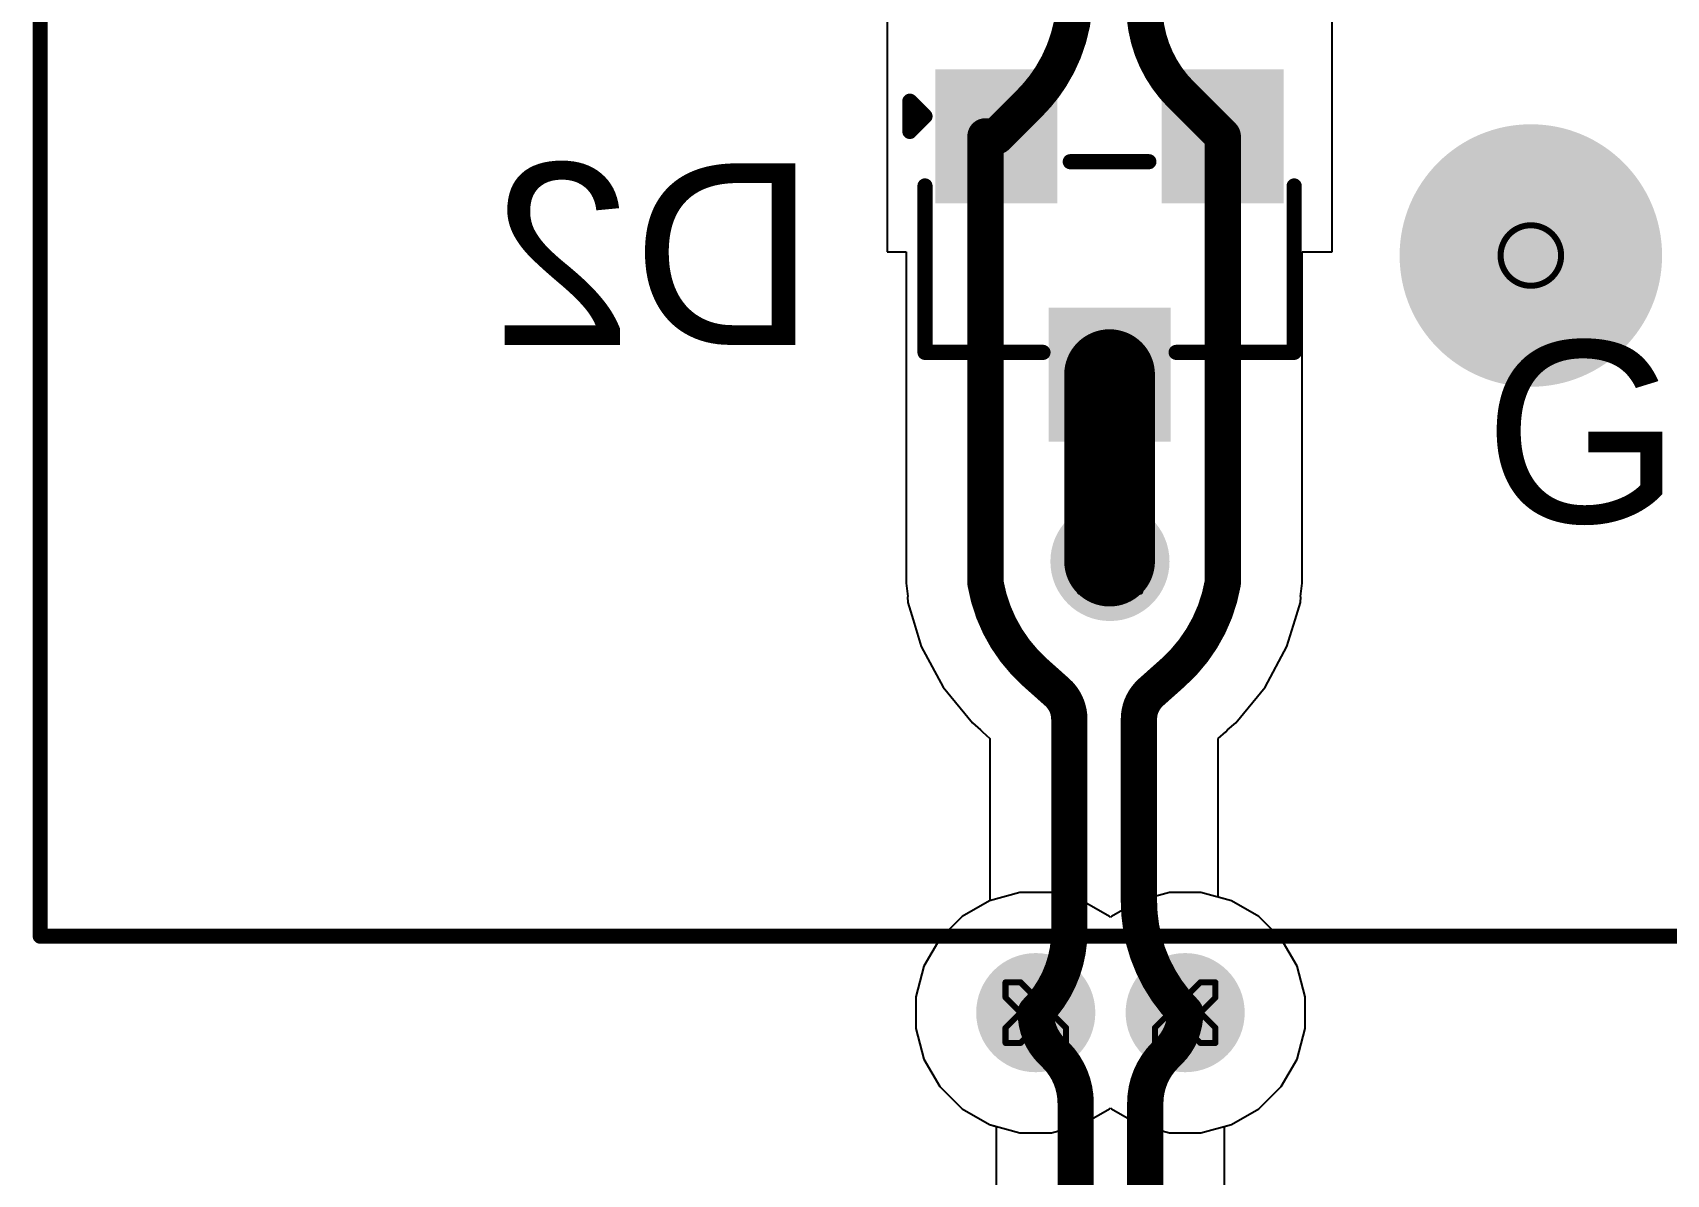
# Model space of a CAD drawing. Header units: inches. Extents: x 0 to 289, y 0 to 168.
# Drawn here: x 69.95 to 83.67, y 17.14 to 26.73 of the extents above; entities that cross this region are included whole.
import ezdxf

# ---------------------------------------------------------------- set-up
doc = ezdxf.new("R2010")
doc.units = ezdxf.units.IN
for name, color, linetype in [('Bottom Layer', 5, 'Continuous'), ('Bottom Overlay', 54, 'Continuous'), ('Bottom Paste', 16, 'Continuous'), ('Bottom Solder', 6, 'Continuous'), ('Drill Drawing', 1, 'Continuous'), ('Multi-Layer', 9, 'Continuous'), ('Pad Holes', 156, 'Continuous'), ('Top Layer', 1, 'Continuous'), ('Top Overlay', 2, 'Continuous'), ('Top Solder', 216, 'Continuous'), ('Via Holes', 16, 'Continuous')]:
    doc.layers.add(name, color=color, linetype=linetype)
doc.styles.add('Arial', font='', dxfattribs={"height": 0.2})
doc.styles.get('Arial').set_extended_font_data('Arial')

# ---------------------------------------------------------------- blocks, each defined once
blk = doc.blocks.new('NC5MBV_B_57')
at = {"layer": 'Bottom Layer'}
h = blk.add_hatch(color=5, dxfattribs=at)
edge = h.paths.add_edge_path()
edge.add_arc((0, -8.254999999999999), 1.00000054, 0, 360)
at = {"layer": 'Bottom Solder'}
h = blk.add_hatch(color=6, dxfattribs=at)
edge = h.paths.add_edge_path()
edge.add_arc((0, -8.254999999999999), 1.10160054, 0, 360)
at = {"layer": 'Multi-Layer'}
h = blk.add_hatch(color=9, dxfattribs=at)
edge = h.paths.add_edge_path()
edge.add_arc((0, -8.254999999999999), 1.00000054, 0, 360)
at = {"layer": 'Pad Holes'}
h = blk.add_hatch(color=7, dxfattribs=at)
edge = h.paths.add_edge_path()
edge.add_arc((0, -8.254999999999999), 0.5999987999999999, 0, 360)
at = {"layer": 'Top Layer'}
h = blk.add_hatch(color=1, dxfattribs=at)
edge = h.paths.add_edge_path()
edge.add_arc((0, -8.254999999999999), 1.00000054, 0, 360)
at = {"layer": 'Top Solder'}
h = blk.add_hatch(color=216, dxfattribs=at)
edge = h.paths.add_edge_path()
edge.add_arc((0, -8.254999999999999), 1.10160054, 0, 360)
at = {"layer": 'Top Overlay'}
for points in [[(-12.5118241, -13.9677013, 0.127, 0.127, 0), (-12.5118241, 12.52563408, 0.127, 0.127, 0)], [(-12.5118241, -13.9677013, 0.127, 0.127, 0), (12.4864241, -13.9677013, 0.127, 0.127, 0)]]:
    blk.add_lwpolyline(points, format="xyseb", dxfattribs=at)
blk.add_lwpolyline([(-12.5435741, -13.9677013, 0.0635, 0.0635, 1), (-12.4800741, -13.9677013, 0.0635, 0.0635, 1)], format="xyseb", close=True, dxfattribs=at)
blk.add_lwpolyline([(-12.5435741, -13.9677013, 0.0635, 0.0635, 1), (-12.4800741, -13.9677013, 0.0635, 0.0635, 1)], format="xyseb", close=True, dxfattribs=at)
at = {"layer": 'Top Overlay', "style": 'Arial'}
blk.add_text('G', height=1.524, dxfattribs=at).set_placement((-0.3937, -10.4963849))
blk = doc.blocks.new('SOT_23_B_58')
at = {"layer": 'Bottom Layer'}
for points in [[(-1.36000109, 1.46000089), (-0.54000019, 1.46000089), (-0.54000019, 0.54000019), (-1.36000109, 0.54000019)], [(0.54000019, 1.46000089), (1.36000109, 1.46000089), (1.36000109, 0.54000019), (0.54000019, 0.54000019)], [(-0.41000045, -0.54000019), (0.41000045, -0.54000019), (0.41000045, -1.46000089), (-0.41000045, -1.46000089)]]:
    blk.add_hatch(color=5, dxfattribs=at).paths.add_polyline_path(points)
at = {"layer": 'Bottom Paste'}
for points in [[(-1.36000109, 1.46000089), (-0.54000019, 1.46000089), (-0.54000019, 0.54000019), (-1.36000109, 0.54000019)], [(0.54000019, 1.46000089), (1.36000109, 1.46000089), (1.36000109, 0.54000019), (0.54000019, 0.54000019)], [(-0.41000045, -0.54000019), (0.41000045, -0.54000019), (0.41000045, -1.46000089), (-0.41000045, -1.46000089)]]:
    blk.add_hatch(color=16, dxfattribs=at).paths.add_polyline_path(points)
at = {"layer": 'Bottom Solder'}
for points in [[(-1.46160109, 1.56160089), (-0.43840019, 1.56160089), (-0.43840019, 0.43840019), (-1.46160109, 0.43840019)], [(0.43840019, 1.56160089), (1.46160109, 1.56160089), (1.46160109, 0.43840019), (0.43840019, 0.43840019)], [(-0.51160045, -0.43840019), (0.51160045, -0.43840019), (0.51160045, -1.56160089), (-0.51160045, -1.56160089)]]:
    blk.add_hatch(color=6, dxfattribs=at).paths.add_polyline_path(points)
at = {"layer": 'Bottom Overlay'}
for points in [[(-1.6764, 1.2954, 0.127, 0.127, 0), (-1.5494, 1.1684, 0.127, 0.127, 0)], [(-1.6764, 1.0414, 0.127, 0.127, 0), (-1.6764, 1.2954, 0.127, 0.127, 0)], [(-1.6764, 1.0414, 0.127, 0.127, 0), (-1.5494, 1.1684, 0.127, 0.127, 0)], [(-0.3302, 0.7874, 0.127, 0.127, 0), (0.3302, 0.7874, 0.127, 0.127, 0)], [(-1.54940254, 0.5841999999999999, 0.127, 0.127, 0), (-1.5494, -0.8128, 0.127, 0.127, 0)], [(1.5494, -0.8128, 0.127, 0.127, 0), (1.54940254, 0.5841999999999999, 0.127, 0.127, 0)], [(-1.5494, -0.8128, 0.127, 0.127, 0), (-0.5588, -0.8128, 0.127, 0.127, 0)], [(0.5588, -0.8128, 0.127, 0.127, 0), (1.5494, -0.8128, 0.127, 0.127, 0)]]:
    blk.add_lwpolyline(points, format="xyseb", dxfattribs=at)
for points in [[(-1.70815, 1.2954, 0.0635, 0.0635, 1), (-1.64465, 1.2954, 0.0635, 0.0635, 1)], [(-1.70815, 1.2954, 0.0635, 0.0635, 1), (-1.64465, 1.2954, 0.0635, 0.0635, 1)], [(-1.70815, 1.0414, 0.0635, 0.0635, 1), (-1.64465, 1.0414, 0.0635, 0.0635, 1)], [(-1.70815, 1.0414, 0.0635, 0.0635, 1), (-1.64465, 1.0414, 0.0635, 0.0635, 1)], [(-1.58115, 1.1684, 0.0635, 0.0635, 1), (-1.51765, 1.1684, 0.0635, 0.0635, 1)], [(-1.58115, 1.1684, 0.0635, 0.0635, 1), (-1.51765, 1.1684, 0.0635, 0.0635, 1)], [(-0.36195, 0.7874, 0.0635, 0.0635, 1), (-0.29845, 0.7874, 0.0635, 0.0635, 1)], [(0.29845, 0.7874, 0.0635, 0.0635, 1), (0.36195, 0.7874, 0.0635, 0.0635, 1)], [(-1.58115254, 0.5841999999999999, 0.0635, 0.0635, 1), (-1.51765254, 0.5841999999999999, 0.0635, 0.0635, 1)], [(1.51765254, 0.5841999999999999, 0.0635, 0.0635, 1), (1.58115254, 0.5841999999999999, 0.0635, 0.0635, 1)], [(-1.58115, -0.8128, 0.0635, 0.0635, 1), (-1.51765, -0.8128, 0.0635, 0.0635, 1)], [(-1.58115, -0.8128, 0.0635, 0.0635, 1), (-1.51765, -0.8128, 0.0635, 0.0635, 1)], [(-0.5905499999999999, -0.8128, 0.0635, 0.0635, 1), (-0.52705, -0.8128, 0.0635, 0.0635, 1)], [(0.52705, -0.8128, 0.0635, 0.0635, 1), (0.5905499999999999, -0.8128, 0.0635, 0.0635, 1)], [(1.51765, -0.8128, 0.0635, 0.0635, 1), (1.58115, -0.8128, 0.0635, 0.0635, 1)], [(1.51765, -0.8128, 0.0635, 0.0635, 1), (1.58115, -0.8128, 0.0635, 0.0635, 1)]]:
    blk.add_lwpolyline(points, format="xyseb", close=True, dxfattribs=at)

msp = doc.modelspace()

# ---------------------------------------------------------------- hatches: boundary and pattern name
at = {"layer": 'Bottom Layer'}
h = msp.add_hatch(color=5, dxfattribs=at)
edge = h.paths.add_edge_path()
edge.add_arc((78.99712928, 22.28739764), 0.499999, 0, 360)
h = msp.add_hatch(color=5, dxfattribs=at)
edge = h.paths.add_edge_path()
edge.add_arc((78.37446352, 18.50076564), 0.499999, 0, 360)
h = msp.add_hatch(color=5, dxfattribs=at)
edge = h.paths.add_edge_path()
edge.add_arc((79.6284666, 18.50076564), 0.499999, 0, 360)
at = {"layer": 'Top Layer'}
h = msp.add_hatch(color=1, dxfattribs=at)
edge = h.paths.add_edge_path()
edge.add_arc((78.99712928, 22.28739764), 0.499999, 0, 360)
h = msp.add_hatch(color=1, dxfattribs=at)
edge = h.paths.add_edge_path()
edge.add_arc((78.37446352, 18.50076564), 0.499999, 0, 360)
h = msp.add_hatch(color=1, dxfattribs=at)
edge = h.paths.add_edge_path()
edge.add_arc((79.6284666, 18.50076564), 0.499999, 0, 360)
at = {"layer": 'Via Holes'}
h = msp.add_hatch(color=7, dxfattribs=at)
edge = h.paths.add_edge_path()
edge.add_arc((78.99712928, 22.28739764), 0.2499995, 0, 360)
h = msp.add_hatch(color=7, dxfattribs=at)
edge = h.paths.add_edge_path()
edge.add_arc((78.37446352, 18.50076564), 0.2499995, 0, 360)
h = msp.add_hatch(color=7, dxfattribs=at)
edge = h.paths.add_edge_path()
edge.add_arc((79.6284666, 18.50076564), 0.2499995, 0, 360)

# ---------------------------------------------------------------- linework, layer by layer
at = {"layer": 'Bottom Layer'}
for p, q in [((77.12600017999999, 26.82299944), (77.12600017999999, 24.88700128)), ((80.86199982, 24.88700128), (80.86199982, 26.82299944)), ((77.12600017999999, 24.88700128), (77.28630212, 24.88700128)), ((77.28630212, 24.88700128), (77.28630212, 22.10564032)), ((80.6101004, 22.10564032), (80.6101004, 24.88700128)), ((80.6101004, 24.88700128), (80.86199982, 24.88700128)), ((77.28630212, 22.10564032), (77.30123732, 21.99220392)), ((80.5951652, 21.99220392), (80.6101004, 22.10564032)), ((77.30123732, 21.99220392), (77.29643164, 21.99136572)), ((77.29643164, 21.99136572), (77.30106714, 21.94426142)), ((77.30106714, 21.94426142), (77.34546634, 21.79791932)), ((80.55093364, 21.79791424), (80.59533538, 21.94426142)), ((80.59997087999999, 21.99136572), (80.5951652, 21.99220392)), ((80.59533538, 21.94426142), (80.59997087999999, 21.99136572)), ((77.34546634, 21.79791932), (77.41360946, 21.5732868)), ((80.48279305999999, 21.5732868), (80.55093364, 21.79791424)), ((77.41360946, 21.5732868), (77.59635483999999, 21.23139264)), ((80.30004767999999, 21.23139264), (80.48279305999999, 21.5732868)), ((77.59635483999999, 21.23139264), (77.84229033999999, 20.9317209)), ((80.05411217999999, 20.9317209), (80.30004767999999, 21.23139264)), ((77.84229033999999, 20.9317209), (77.91160948, 20.87483252)), ((77.91160948, 20.87483252), (77.9270349, 20.85694584)), ((77.9270349, 20.85694584), (77.9900015, 20.8007966)), ((79.90640101999999, 20.8007966), (79.96936762, 20.85694584)), ((79.96936762, 20.85694584), (79.98479304, 20.87483252)), ((79.98479304, 20.87483252), (80.05411217999999, 20.9317209)), ((77.9900015, 20.8007966), (77.9900015, 19.44130478)), ((79.90640101999999, 19.4698493), (79.90640101999999, 20.8007966)), ((77.9853914, 19.44007034), (77.75553918, 19.3073655)), ((77.9900015, 19.44130478), (77.9853914, 19.44007034)), ((80.01753871999999, 19.44007034), (79.90640101999999, 19.4698493)), ((80.24739094, 19.3073655), (80.01753871999999, 19.44007034)), ((77.75553918, 19.3073655), (77.56786365999999, 19.11968998)), ((80.43506645999999, 19.11968998), (80.24739094, 19.3073655)), ((77.56786365999999, 19.11968998), (77.43515882, 18.88983776)), ((80.56777129999999, 18.88983776), (80.43506645999999, 19.11968998)), ((77.43515882, 18.88983776), (77.36646452, 18.63347048)), ((80.6364656, 18.63347048), (80.56777129999999, 18.88983776)), ((77.36646452, 18.63347048), (77.36646452, 18.3680608)), ((80.6364656, 18.3680608), (80.6364656, 18.63347048)), ((77.36646452, 18.3680608), (77.43515882, 18.11169352)), ((80.56777129999999, 18.11169352), (80.6364656, 18.3680608)), ((77.43515882, 18.11169352), (77.56786365999999, 17.8818413)), ((80.43506645999999, 17.8818413), (80.56777129999999, 18.11169352)), ((77.56786365999999, 17.8818413), (77.75553918, 17.69416578)), ((80.24739094, 17.69416578), (80.43506645999999, 17.8818413)), ((77.75553918, 17.69416578), (77.9853914, 17.56146094)), ((78.76353564, 17.56146094), (78.99338785999998, 17.69416578)), ((78.99338785999998, 17.69416578), (79.00146505999999, 17.70224298)), ((79.00146505999999, 17.70224298), (79.00954225999999, 17.69416578)), ((79.00954225999999, 17.69416578), (79.23939447999999, 17.56146094)), ((80.01753871999999, 17.56146094), (80.24739094, 17.69416578)), ((77.9853914, 17.56146094), (78.24175868, 17.49276664)), ((78.50716836, 17.49276664), (78.76353564, 17.56146094)), ((79.23939447999999, 17.56146094), (79.49576176, 17.49276664)), ((79.76117144, 17.49276664), (80.01753871999999, 17.56146094)), ((78.24175868, 17.49276664), (78.50716836, 17.49276664)), ((79.49576176, 17.49276664), (79.76117144, 17.49276664))]:
    msp.add_line(p, q, dxfattribs=at)
for points in [[(78.7019, 27.04587428, 0.3048, 0.3048, -0.1431988280596965), (78.49921562, 26.35268542, 0.3048, 0.3048, 0)], [(79.38525398, 26.50250478, 0.3048, 0.3048, -0.1099345527873482), (79.2861, 26.94802586, 0.3048, 0.3048, 0)], [(79.59378036, 26.20522064, 0.3048, 0.3048, -0.08707374325609467), (79.38525398, 26.50250478, 0.3048, 0.3048, 0)], [(78.49921562, 26.35268542, 0.3048, 0.3048, -0.05417054455933275), (78.32503003999999, 26.13603358, 0.3048, 0.3048, 0)], [(79.59378036, 26.20522064, 0.3048, 0.3048, 0), (79.94400063999998, 25.85500036, 0.3048, 0.3048, 0)], [(78.04399936, 25.85500036, 0.3048, 0.3048, 0), (78.32503003999999, 26.13603104, 0.3048, 0.3048, 0)], [(77.95240188, 22.10564032, 0.3048, 0.3048, 0), (77.95240188, 25.85500036, 0.3048, 0.3048, 0)], [(79.94400063999998, 22.10564032, 0.3048, 0.3048, 0), (79.94400063999998, 25.85500036, 0.3048, 0.3048, 0)], [(78.99399999999999, 22.29052692, 0.7619999999999999, 0.7619999999999999, 0), (78.99399999999999, 23.85499928, 0.7619999999999999, 0.7619999999999999, 0)], [(78.37035379999999, 21.35409496, 0.3048, 0.3048, -0.1691095733744843), (77.95240188, 22.10564032, 0.3048, 0.3048, 0)], [(79.94400063999998, 22.10564032, 0.3048, 0.3048, -0.1691095733744843), (79.52604871999999, 21.35409496, 0.3048, 0.3048, 0)], [(78.37035379999999, 21.35409496, 0.3048, 0.3048, 0), (78.55415581999999, 21.19019384, 0.3048, 0.3048, 0)], [(79.3422467, 21.19019384, 0.3048, 0.3048, 0), (79.52604871999999, 21.35409496, 0.3048, 0.3048, 0)], [(78.55415835999999, 21.19019638, 0.3048, 0.3048, -0.2138172697175578), (78.65610126, 20.96270382, 0.3048, 0.3048, 0)], [(79.24030126, 20.96270382, 0.3048, 0.3048, -0.2138172697175577), (79.34224416, 21.19019638, 0.3048, 0.3048, 0)], [(78.65610126, 19.18069824, 0.3048, 0.3048, 0), (78.65610126, 20.96270382, 0.3048, 0.3048, 0)], [(79.24030126, 19.43788086, 0.3048, 0.3048, 0), (79.24030126, 20.96270382, 0.3048, 0.3048, 0)], [(79.3133288, 19.00402346, 0.3048, 0.3048, -0.08357369723639567), (79.24030126, 19.43788086, 0.3048, 0.3048, 0)], [(78.65610126, 19.18069824, 0.3048, 0.3048, -0.06336915550544112), (78.62545616, 18.9398783, 0.3048, 0.3048, 0)], [(78.62545616, 18.9398783, 0.3048, 0.3048, -0.1338559695931327), (78.37446352, 18.50076564, 0.3048, 0.3048, 0)], [(79.6284666, 18.50076564, 0.3048, 0.3048, -0.1134525568822315), (79.3133288, 19.00402346, 0.3048, 0.3048, 0)], [(79.6284666, 18.5007631, 0.3048, 0.3048, 0), (79.6284666, 18.50076564, 0.3048, 0.3048, 0)]]:
    msp.add_lwpolyline(points, format="xyseb", dxfattribs=at)
for points in [[(79.30905398, 26.50250478, 0.1524, 0.1524, 1), (79.46145397999999, 26.50250478, 0.1524, 0.1524, 1)], [(79.30905398, 26.50250478, 0.1524, 0.1524, 1), (79.46145397999999, 26.50250478, 0.1524, 0.1524, 1)], [(78.42301562, 26.35268542, 0.1524, 0.1524, 1), (78.57541561999999, 26.35268542, 0.1524, 0.1524, 1)], [(78.42301562, 26.35268542, 0.1524, 0.1524, 1), (78.57541561999999, 26.35268542, 0.1524, 0.1524, 1)], [(79.51758036, 26.20522064, 0.1524, 0.1524, 1), (79.66998036, 26.20522064, 0.1524, 0.1524, 1)], [(79.51758036, 26.20522064, 0.1524, 0.1524, 1), (79.66998036, 26.20522064, 0.1524, 0.1524, 1)], [(78.24883004, 26.13603358, 0.1524, 0.1524, 1), (78.40123003999999, 26.13603358, 0.1524, 0.1524, 1)], [(78.24883004, 26.13603104, 0.1524, 0.1524, 1), (78.40123003999999, 26.13603104, 0.1524, 0.1524, 1)], [(77.87620188, 25.85500036, 0.1524, 0.1524, 1), (78.02860188, 25.85500036, 0.1524, 0.1524, 1)], [(77.96779935999999, 25.85500036, 0.1524, 0.1524, 1), (78.12019936, 25.85500036, 0.1524, 0.1524, 1)], [(79.86780064, 25.85500036, 0.1524, 0.1524, 1), (80.02020064, 25.85500036, 0.1524, 0.1524, 1)], [(79.86780064, 25.85500036, 0.1524, 0.1524, 1), (80.02020064, 25.85500036, 0.1524, 0.1524, 1)], [(78.8035, 23.85499928, 0.3809999999999999, 0.3809999999999999, 1), (79.1845, 23.85499928, 0.3809999999999999, 0.3809999999999999, 1)], [(78.8035, 22.29052692, 0.3809999999999999, 0.3809999999999999, 1), (79.1845, 22.29052692, 0.3809999999999999, 0.3809999999999999, 1)], [(77.87620188, 22.10564032, 0.1524, 0.1524, 1), (78.02860188, 22.10564032, 0.1524, 0.1524, 1)], [(77.87620188, 22.10564032, 0.1524, 0.1524, 1), (78.02860188, 22.10564032, 0.1524, 0.1524, 1)], [(79.86780064, 22.10564032, 0.1524, 0.1524, 1), (80.02020064, 22.10564032, 0.1524, 0.1524, 1)], [(79.86780064, 22.10564032, 0.1524, 0.1524, 1), (80.02020064, 22.10564032, 0.1524, 0.1524, 1)], [(78.2941538, 21.35409496, 0.1524, 0.1524, 1), (78.44655379999999, 21.35409496, 0.1524, 0.1524, 1)], [(78.2941538, 21.35409496, 0.1524, 0.1524, 1), (78.44655379999999, 21.35409496, 0.1524, 0.1524, 1)], [(79.44984872, 21.35409496, 0.1524, 0.1524, 1), (79.60224871999999, 21.35409496, 0.1524, 0.1524, 1)], [(79.44984872, 21.35409496, 0.1524, 0.1524, 1), (79.60224871999999, 21.35409496, 0.1524, 0.1524, 1)], [(78.47795581999999, 21.19019384, 0.1524, 0.1524, 1), (78.63035582, 21.19019384, 0.1524, 0.1524, 1)], [(78.47795836, 21.19019638, 0.1524, 0.1524, 1), (78.63035835999999, 21.19019638, 0.1524, 0.1524, 1)], [(79.26604415999999, 21.19019638, 0.1524, 0.1524, 1), (79.41844415999999, 21.19019638, 0.1524, 0.1524, 1)], [(79.26604669999999, 21.19019384, 0.1524, 0.1524, 1), (79.4184467, 21.19019384, 0.1524, 0.1524, 1)], [(78.57990125999999, 20.96270382, 0.1524, 0.1524, 1), (78.73230126, 20.96270382, 0.1524, 0.1524, 1)], [(78.57990125999999, 20.96270382, 0.1524, 0.1524, 1), (78.73230126, 20.96270382, 0.1524, 0.1524, 1)], [(79.16410126, 20.96270382, 0.1524, 0.1524, 1), (79.31650126, 20.96270382, 0.1524, 0.1524, 1)], [(79.16410126, 20.96270382, 0.1524, 0.1524, 1), (79.31650126, 20.96270382, 0.1524, 0.1524, 1)], [(79.16410126, 19.43788086, 0.1524, 0.1524, 1), (79.31650126, 19.43788086, 0.1524, 0.1524, 1)], [(79.16410126, 19.43788086, 0.1524, 0.1524, 1), (79.31650126, 19.43788086, 0.1524, 0.1524, 1)], [(78.57990125999999, 19.18069824, 0.1524, 0.1524, 1), (78.73230126, 19.18069824, 0.1524, 0.1524, 1)], [(78.57990125999999, 19.18069824, 0.1524, 0.1524, 1), (78.73230126, 19.18069824, 0.1524, 0.1524, 1)], [(78.54925616, 18.9398783, 0.1524, 0.1524, 1), (78.70165616, 18.9398783, 0.1524, 0.1524, 1)], [(78.54925616, 18.9398783, 0.1524, 0.1524, 1), (78.70165616, 18.9398783, 0.1524, 0.1524, 1)], [(79.2371288, 19.00402346, 0.1524, 0.1524, 1), (79.3895288, 19.00402346, 0.1524, 0.1524, 1)], [(79.2371288, 19.00402346, 0.1524, 0.1524, 1), (79.3895288, 19.00402346, 0.1524, 0.1524, 1)], [(78.29826351999999, 18.50076564, 0.1524, 0.1524, 1), (78.45066351999999, 18.50076564, 0.1524, 0.1524, 1)], [(79.5522666, 18.50076564, 0.1524, 0.1524, 1), (79.7046666, 18.50076564, 0.1524, 0.1524, 1)], [(79.5522666, 18.50076564, 0.1524, 0.1524, 1), (79.7046666, 18.50076564, 0.1524, 0.1524, 1)], [(79.5522666, 18.5007631, 0.1524, 0.1524, 1), (79.7046666, 18.5007631, 0.1524, 0.1524, 1)]]:
    msp.add_lwpolyline(points, format="xyseb", close=True, dxfattribs=at)
at = {"layer": 'Drill Drawing'}
for points in [[(82.78400004, 24.85499982, 0.0508, 0.0508, 1), (82.27600004, 24.85499982, 0.0508, 0.0508, 1)], [(82.26330003999999, 24.85499982, 0.0254, 0.0254, 1), (82.28870004, 24.85499982, 0.0254, 0.0254, 1)], [(82.77130004, 24.85499982, 0.0254, 0.0254, 1), (82.79670003999999, 24.85499982, 0.0254, 0.0254, 1)], [(78.73042928, 22.54139764, 0.0254, 0.0254, 1), (78.75582927999999, 22.54139764, 0.0254, 0.0254, 1)], [(78.73042928, 22.54139764, 0.0254, 0.0254, 1), (78.75582927999999, 22.54139764, 0.0254, 0.0254, 1)], [(78.85742927999999, 22.54139764, 0.0254, 0.0254, 1), (78.88282928, 22.54139764, 0.0254, 0.0254, 1)], [(78.85742927999999, 22.54139764, 0.0254, 0.0254, 1), (78.88282928, 22.54139764, 0.0254, 0.0254, 1)], [(79.11142928, 22.54139764, 0.0254, 0.0254, 1), (79.13682928, 22.54139764, 0.0254, 0.0254, 1)], [(79.11142928, 22.54139764, 0.0254, 0.0254, 1), (79.13682928, 22.54139764, 0.0254, 0.0254, 1)], [(79.23842927999999, 22.54139764, 0.0254, 0.0254, 1), (79.26382928, 22.54139764, 0.0254, 0.0254, 1)], [(79.23842927999999, 22.54139764, 0.0254, 0.0254, 1), (79.26382928, 22.54139764, 0.0254, 0.0254, 1)], [(78.73042928, 22.41439764, 0.0254, 0.0254, 1), (78.75582927999999, 22.41439764, 0.0254, 0.0254, 1)], [(78.73042928, 22.41439764, 0.0254, 0.0254, 1), (78.75582927999999, 22.41439764, 0.0254, 0.0254, 1)], [(78.98442928, 22.41439764, 0.0254, 0.0254, 1), (79.00982927999999, 22.41439764, 0.0254, 0.0254, 1)], [(78.98442928, 22.41439764, 0.0254, 0.0254, 1), (79.00982927999999, 22.41439764, 0.0254, 0.0254, 1)], [(79.23842927999999, 22.41439764, 0.0254, 0.0254, 1), (79.26382928, 22.41439764, 0.0254, 0.0254, 1)], [(79.23842927999999, 22.41439764, 0.0254, 0.0254, 1), (79.26382928, 22.41439764, 0.0254, 0.0254, 1)], [(78.85742927999999, 22.28739764, 0.0254, 0.0254, 1), (78.88282928, 22.28739764, 0.0254, 0.0254, 1)], [(78.85742927999999, 22.28739764, 0.0254, 0.0254, 1), (78.88282928, 22.28739764, 0.0254, 0.0254, 1)], [(79.11142928, 22.28739764, 0.0254, 0.0254, 1), (79.13682928, 22.28739764, 0.0254, 0.0254, 1)], [(79.11142928, 22.28739764, 0.0254, 0.0254, 1), (79.13682928, 22.28739764, 0.0254, 0.0254, 1)], [(78.73042928, 22.16039764, 0.0254, 0.0254, 1), (78.75582927999999, 22.16039764, 0.0254, 0.0254, 1)], [(78.73042928, 22.16039764, 0.0254, 0.0254, 1), (78.75582927999999, 22.16039764, 0.0254, 0.0254, 1)], [(78.98442928, 22.16039764, 0.0254, 0.0254, 1), (79.00982927999999, 22.16039764, 0.0254, 0.0254, 1)], [(78.98442928, 22.16039764, 0.0254, 0.0254, 1), (79.00982927999999, 22.16039764, 0.0254, 0.0254, 1)], [(79.23842927999999, 22.16039764, 0.0254, 0.0254, 1), (79.26382928, 22.16039764, 0.0254, 0.0254, 1)], [(79.23842927999999, 22.16039764, 0.0254, 0.0254, 1), (79.26382928, 22.16039764, 0.0254, 0.0254, 1)], [(78.73042928, 22.03339764, 0.0254, 0.0254, 1), (78.75582927999999, 22.03339764, 0.0254, 0.0254, 1)], [(78.73042928, 22.03339764, 0.0254, 0.0254, 1), (78.75582927999999, 22.03339764, 0.0254, 0.0254, 1)], [(78.85742927999999, 22.03339764, 0.0254, 0.0254, 1), (78.88282928, 22.03339764, 0.0254, 0.0254, 1)], [(78.85742927999999, 22.03339764, 0.0254, 0.0254, 1), (78.88282928, 22.03339764, 0.0254, 0.0254, 1)], [(79.11142928, 22.03339764, 0.0254, 0.0254, 1), (79.13682928, 22.03339764, 0.0254, 0.0254, 1)], [(79.11142928, 22.03339764, 0.0254, 0.0254, 1), (79.13682928, 22.03339764, 0.0254, 0.0254, 1)], [(79.23842927999999, 22.03339764, 0.0254, 0.0254, 1), (79.26382928, 22.03339764, 0.0254, 0.0254, 1)], [(79.23842927999999, 22.03339764, 0.0254, 0.0254, 1), (79.26382928, 22.03339764, 0.0254, 0.0254, 1)], [(78.10776352, 18.75476564, 0.0254, 0.0254, 1), (78.13316352, 18.75476564, 0.0254, 0.0254, 1)], [(78.10776352, 18.75476564, 0.0254, 0.0254, 1), (78.13316352, 18.75476564, 0.0254, 0.0254, 1)], [(78.10776352, 18.62776564, 0.0254, 0.0254, 1), (78.13316352, 18.62776564, 0.0254, 0.0254, 1)], [(78.10776352, 18.62776564, 0.0254, 0.0254, 1), (78.13316352, 18.62776564, 0.0254, 0.0254, 1)], [(78.23476352, 18.75476564, 0.0254, 0.0254, 1), (78.26016351999999, 18.75476564, 0.0254, 0.0254, 1)], [(78.23476352, 18.75476564, 0.0254, 0.0254, 1), (78.26016351999999, 18.75476564, 0.0254, 0.0254, 1)], [(78.36176352, 18.62776564, 0.0254, 0.0254, 1), (78.38716351999999, 18.62776564, 0.0254, 0.0254, 1)], [(78.36176352, 18.62776564, 0.0254, 0.0254, 1), (78.38716351999999, 18.62776564, 0.0254, 0.0254, 1)], [(78.48876351999999, 18.75476564, 0.0254, 0.0254, 1), (78.51416352, 18.75476564, 0.0254, 0.0254, 1)], [(78.48876351999999, 18.75476564, 0.0254, 0.0254, 1), (78.51416352, 18.75476564, 0.0254, 0.0254, 1)], [(78.61576352, 18.75476564, 0.0254, 0.0254, 1), (78.64116351999999, 18.75476564, 0.0254, 0.0254, 1)], [(78.61576352, 18.75476564, 0.0254, 0.0254, 1), (78.64116351999999, 18.75476564, 0.0254, 0.0254, 1)], [(78.61576352, 18.62776564, 0.0254, 0.0254, 1), (78.64116351999999, 18.62776564, 0.0254, 0.0254, 1)], [(78.61576352, 18.62776564, 0.0254, 0.0254, 1), (78.64116351999999, 18.62776564, 0.0254, 0.0254, 1)], [(79.3617666, 18.75476564, 0.0254, 0.0254, 1), (79.38716659999999, 18.75476564, 0.0254, 0.0254, 1)], [(79.3617666, 18.75476564, 0.0254, 0.0254, 1), (79.38716659999999, 18.75476564, 0.0254, 0.0254, 1)], [(79.3617666, 18.62776564, 0.0254, 0.0254, 1), (79.38716659999999, 18.62776564, 0.0254, 0.0254, 1)], [(79.3617666, 18.62776564, 0.0254, 0.0254, 1), (79.38716659999999, 18.62776564, 0.0254, 0.0254, 1)], [(79.48876659999999, 18.75476564, 0.0254, 0.0254, 1), (79.5141666, 18.75476564, 0.0254, 0.0254, 1)], [(79.48876659999999, 18.75476564, 0.0254, 0.0254, 1), (79.5141666, 18.75476564, 0.0254, 0.0254, 1)], [(79.61576659999999, 18.62776564, 0.0254, 0.0254, 1), (79.6411666, 18.62776564, 0.0254, 0.0254, 1)], [(79.61576659999999, 18.62776564, 0.0254, 0.0254, 1), (79.6411666, 18.62776564, 0.0254, 0.0254, 1)], [(79.7427666, 18.75476564, 0.0254, 0.0254, 1), (79.7681666, 18.75476564, 0.0254, 0.0254, 1)], [(79.7427666, 18.75476564, 0.0254, 0.0254, 1), (79.7681666, 18.75476564, 0.0254, 0.0254, 1)], [(79.86976659999999, 18.75476564, 0.0254, 0.0254, 1), (79.8951666, 18.75476564, 0.0254, 0.0254, 1)], [(79.86976659999999, 18.75476564, 0.0254, 0.0254, 1), (79.8951666, 18.75476564, 0.0254, 0.0254, 1)], [(79.86976659999999, 18.62776564, 0.0254, 0.0254, 1), (79.8951666, 18.62776564, 0.0254, 0.0254, 1)], [(79.86976659999999, 18.62776564, 0.0254, 0.0254, 1), (79.8951666, 18.62776564, 0.0254, 0.0254, 1)], [(78.23476352, 18.50076564, 0.0254, 0.0254, 1), (78.26016351999999, 18.50076564, 0.0254, 0.0254, 1)], [(78.23476352, 18.50076564, 0.0254, 0.0254, 1), (78.26016351999999, 18.50076564, 0.0254, 0.0254, 1)], [(78.48876351999999, 18.50076564, 0.0254, 0.0254, 1), (78.51416352, 18.50076564, 0.0254, 0.0254, 1)], [(78.48876351999999, 18.50076564, 0.0254, 0.0254, 1), (78.51416352, 18.50076564, 0.0254, 0.0254, 1)], [(79.48876659999999, 18.50076564, 0.0254, 0.0254, 1), (79.5141666, 18.50076564, 0.0254, 0.0254, 1)], [(79.48876659999999, 18.50076564, 0.0254, 0.0254, 1), (79.5141666, 18.50076564, 0.0254, 0.0254, 1)], [(79.7427666, 18.50076564, 0.0254, 0.0254, 1), (79.7681666, 18.50076564, 0.0254, 0.0254, 1)], [(79.7427666, 18.50076564, 0.0254, 0.0254, 1), (79.7681666, 18.50076564, 0.0254, 0.0254, 1)], [(78.10776352, 18.37376564, 0.0254, 0.0254, 1), (78.13316352, 18.37376564, 0.0254, 0.0254, 1)], [(78.10776352, 18.37376564, 0.0254, 0.0254, 1), (78.13316352, 18.37376564, 0.0254, 0.0254, 1)], [(78.36176352, 18.37376564, 0.0254, 0.0254, 1), (78.38716351999999, 18.37376564, 0.0254, 0.0254, 1)], [(78.36176352, 18.37376564, 0.0254, 0.0254, 1), (78.38716351999999, 18.37376564, 0.0254, 0.0254, 1)], [(78.61576352, 18.37376564, 0.0254, 0.0254, 1), (78.64116351999999, 18.37376564, 0.0254, 0.0254, 1)], [(78.61576352, 18.37376564, 0.0254, 0.0254, 1), (78.64116351999999, 18.37376564, 0.0254, 0.0254, 1)], [(79.3617666, 18.37376564, 0.0254, 0.0254, 1), (79.38716659999999, 18.37376564, 0.0254, 0.0254, 1)], [(79.3617666, 18.37376564, 0.0254, 0.0254, 1), (79.38716659999999, 18.37376564, 0.0254, 0.0254, 1)], [(79.61576659999999, 18.37376564, 0.0254, 0.0254, 1), (79.6411666, 18.37376564, 0.0254, 0.0254, 1)], [(79.61576659999999, 18.37376564, 0.0254, 0.0254, 1), (79.6411666, 18.37376564, 0.0254, 0.0254, 1)], [(79.86976659999999, 18.37376564, 0.0254, 0.0254, 1), (79.8951666, 18.37376564, 0.0254, 0.0254, 1)], [(79.86976659999999, 18.37376564, 0.0254, 0.0254, 1), (79.8951666, 18.37376564, 0.0254, 0.0254, 1)], [(78.10776352, 18.24676564, 0.0254, 0.0254, 1), (78.13316352, 18.24676564, 0.0254, 0.0254, 1)], [(78.10776352, 18.24676564, 0.0254, 0.0254, 1), (78.13316352, 18.24676564, 0.0254, 0.0254, 1)], [(78.23476352, 18.24676564, 0.0254, 0.0254, 1), (78.26016351999999, 18.24676564, 0.0254, 0.0254, 1)], [(78.23476352, 18.24676564, 0.0254, 0.0254, 1), (78.26016351999999, 18.24676564, 0.0254, 0.0254, 1)], [(78.48876351999999, 18.24676564, 0.0254, 0.0254, 1), (78.51416352, 18.24676564, 0.0254, 0.0254, 1)], [(78.48876351999999, 18.24676564, 0.0254, 0.0254, 1), (78.51416352, 18.24676564, 0.0254, 0.0254, 1)], [(78.61576352, 18.24676564, 0.0254, 0.0254, 1), (78.64116351999999, 18.24676564, 0.0254, 0.0254, 1)], [(78.61576352, 18.24676564, 0.0254, 0.0254, 1), (78.64116351999999, 18.24676564, 0.0254, 0.0254, 1)], [(79.3617666, 18.24676564, 0.0254, 0.0254, 1), (79.38716659999999, 18.24676564, 0.0254, 0.0254, 1)], [(79.3617666, 18.24676564, 0.0254, 0.0254, 1), (79.38716659999999, 18.24676564, 0.0254, 0.0254, 1)], [(79.48876659999999, 18.24676564, 0.0254, 0.0254, 1), (79.5141666, 18.24676564, 0.0254, 0.0254, 1)], [(79.48876659999999, 18.24676564, 0.0254, 0.0254, 1), (79.5141666, 18.24676564, 0.0254, 0.0254, 1)], [(79.7427666, 18.24676564, 0.0254, 0.0254, 1), (79.7681666, 18.24676564, 0.0254, 0.0254, 1)], [(79.7427666, 18.24676564, 0.0254, 0.0254, 1), (79.7681666, 18.24676564, 0.0254, 0.0254, 1)], [(79.86976659999999, 18.24676564, 0.0254, 0.0254, 1), (79.8951666, 18.24676564, 0.0254, 0.0254, 1)], [(79.86976659999999, 18.24676564, 0.0254, 0.0254, 1), (79.8951666, 18.24676564, 0.0254, 0.0254, 1)]]:
    msp.add_lwpolyline(points, format="xyseb", close=True, dxfattribs=at)
for points in [[(78.74312927999999, 22.41439764, 0.0508, 0.0508, 0), (78.74312927999999, 22.54139764, 0.0508, 0.0508, 0)], [(78.74312927999999, 22.54139764, 0.0508, 0.0508, 0), (78.87012928, 22.54139764, 0.0508, 0.0508, 0)], [(78.87012928, 22.54139764, 0.0508, 0.0508, 0), (78.99712928, 22.41439764, 0.0508, 0.0508, 0)], [(78.99712928, 22.41439764, 0.0508, 0.0508, 0), (79.12412928, 22.54139764, 0.0508, 0.0508, 0)], [(79.12412928, 22.54139764, 0.0508, 0.0508, 0), (79.25112928, 22.54139764, 0.0508, 0.0508, 0)], [(79.25112928, 22.41439764, 0.0508, 0.0508, 0), (79.25112928, 22.54139764, 0.0508, 0.0508, 0)], [(78.74312927999999, 22.41439764, 0.0508, 0.0508, 0), (78.87012928, 22.28739764, 0.0508, 0.0508, 0)], [(79.12412928, 22.28739764, 0.0508, 0.0508, 0), (79.25112928, 22.41439764, 0.0508, 0.0508, 0)], [(78.74312927999999, 22.16039764, 0.0508, 0.0508, 0), (78.87012928, 22.28739764, 0.0508, 0.0508, 0)], [(79.12412928, 22.28739764, 0.0508, 0.0508, 0), (79.25112928, 22.16039764, 0.0508, 0.0508, 0)], [(78.74312927999999, 22.03339764, 0.0508, 0.0508, 0), (78.74312927999999, 22.16039764, 0.0508, 0.0508, 0)], [(78.87012928, 22.03339764, 0.0508, 0.0508, 0), (78.99712928, 22.16039764, 0.0508, 0.0508, 0)], [(78.99712928, 22.16039764, 0.0508, 0.0508, 0), (79.12412928, 22.03339764, 0.0508, 0.0508, 0)], [(79.25112928, 22.03339764, 0.0508, 0.0508, 0), (79.25112928, 22.16039764, 0.0508, 0.0508, 0)], [(78.74312927999999, 22.03339764, 0.0508, 0.0508, 0), (78.87012928, 22.03339764, 0.0508, 0.0508, 0)], [(79.12412928, 22.03339764, 0.0508, 0.0508, 0), (79.25112928, 22.03339764, 0.0508, 0.0508, 0)], [(78.12046351999999, 18.62776564, 0.0508, 0.0508, 0), (78.12046351999999, 18.75476564, 0.0508, 0.0508, 0)], [(78.12046351999999, 18.75476564, 0.0508, 0.0508, 0), (78.24746352, 18.75476564, 0.0508, 0.0508, 0)], [(78.12046351999999, 18.62776564, 0.0508, 0.0508, 0), (78.24746352, 18.50076564, 0.0508, 0.0508, 0)], [(78.24746352, 18.75476564, 0.0508, 0.0508, 0), (78.37446352, 18.62776564, 0.0508, 0.0508, 0)], [(78.37446352, 18.62776564, 0.0508, 0.0508, 0), (78.50146352, 18.75476564, 0.0508, 0.0508, 0)], [(78.50146352, 18.75476564, 0.0508, 0.0508, 0), (78.62846352, 18.75476564, 0.0508, 0.0508, 0)], [(78.50146352, 18.50076564, 0.0508, 0.0508, 0), (78.62846352, 18.62776564, 0.0508, 0.0508, 0)], [(78.62846352, 18.62776564, 0.0508, 0.0508, 0), (78.62846352, 18.75476564, 0.0508, 0.0508, 0)], [(79.3744666, 18.62776564, 0.0508, 0.0508, 0), (79.3744666, 18.75476564, 0.0508, 0.0508, 0)], [(79.3744666, 18.75476564, 0.0508, 0.0508, 0), (79.5014666, 18.75476564, 0.0508, 0.0508, 0)], [(79.3744666, 18.62776564, 0.0508, 0.0508, 0), (79.5014666, 18.50076564, 0.0508, 0.0508, 0)], [(79.5014666, 18.75476564, 0.0508, 0.0508, 0), (79.6284666, 18.62776564, 0.0508, 0.0508, 0)], [(79.6284666, 18.62776564, 0.0508, 0.0508, 0), (79.75546659999999, 18.75476564, 0.0508, 0.0508, 0)], [(79.75546659999999, 18.75476564, 0.0508, 0.0508, 0), (79.8824666, 18.75476564, 0.0508, 0.0508, 0)], [(79.75546659999999, 18.50076564, 0.0508, 0.0508, 0), (79.8824666, 18.62776564, 0.0508, 0.0508, 0)], [(79.8824666, 18.62776564, 0.0508, 0.0508, 0), (79.8824666, 18.75476564, 0.0508, 0.0508, 0)], [(78.12046351999999, 18.37376564, 0.0508, 0.0508, 0), (78.24746352, 18.50076564, 0.0508, 0.0508, 0)], [(78.50146352, 18.50076564, 0.0508, 0.0508, 0), (78.62846352, 18.37376564, 0.0508, 0.0508, 0)], [(79.3744666, 18.37376564, 0.0508, 0.0508, 0), (79.5014666, 18.50076564, 0.0508, 0.0508, 0)], [(79.75546659999999, 18.50076564, 0.0508, 0.0508, 0), (79.8824666, 18.37376564, 0.0508, 0.0508, 0)], [(78.12046351999999, 18.24676564, 0.0508, 0.0508, 0), (78.12046351999999, 18.37376564, 0.0508, 0.0508, 0)], [(78.24746352, 18.24676564, 0.0508, 0.0508, 0), (78.37446352, 18.37376564, 0.0508, 0.0508, 0)], [(78.37446352, 18.37376564, 0.0508, 0.0508, 0), (78.50146352, 18.24676564, 0.0508, 0.0508, 0)], [(78.62846352, 18.24676564, 0.0508, 0.0508, 0), (78.62846352, 18.37376564, 0.0508, 0.0508, 0)], [(79.3744666, 18.24676564, 0.0508, 0.0508, 0), (79.3744666, 18.37376564, 0.0508, 0.0508, 0)], [(79.5014666, 18.24676564, 0.0508, 0.0508, 0), (79.6284666, 18.37376564, 0.0508, 0.0508, 0)], [(79.6284666, 18.37376564, 0.0508, 0.0508, 0), (79.75546659999999, 18.24676564, 0.0508, 0.0508, 0)], [(79.8824666, 18.24676564, 0.0508, 0.0508, 0), (79.8824666, 18.37376564, 0.0508, 0.0508, 0)], [(78.12046351999999, 18.24676564, 0.0508, 0.0508, 0), (78.24746352, 18.24676564, 0.0508, 0.0508, 0)], [(78.50146352, 18.24676564, 0.0508, 0.0508, 0), (78.62846352, 18.24676564, 0.0508, 0.0508, 0)], [(79.3744666, 18.24676564, 0.0508, 0.0508, 0), (79.5014666, 18.24676564, 0.0508, 0.0508, 0)], [(79.75546659999999, 18.24676564, 0.0508, 0.0508, 0), (79.8824666, 18.24676564, 0.0508, 0.0508, 0)]]:
    msp.add_lwpolyline(points, format="xyseb", dxfattribs=at)
at = {"layer": 'Top Layer'}
for p, q in [((78.24175868, 19.50876464), (77.9853914, 19.44007034)), ((78.50716836, 19.50876464), (78.24175868, 19.50876464)), ((78.76353564, 19.44007034), (78.50716836, 19.50876464)), ((79.49576176, 19.50876464), (79.23939447999999, 19.44007034)), ((79.76117144, 19.50876464), (79.49576176, 19.50876464)), ((80.01753871999999, 19.44007034), (79.76117144, 19.50876464)), ((77.9853914, 19.44007034), (77.75553918, 19.3073655)), ((78.99338785999998, 19.3073655), (78.76353564, 19.44007034)), ((79.23939447999999, 19.44007034), (79.00954225999999, 19.3073655)), ((80.24739094, 19.3073655), (80.01753871999999, 19.44007034)), ((77.75553918, 19.3073655), (77.56786365999999, 19.11968998)), ((79.00146505999999, 19.2992883), (78.99338785999998, 19.3073655)), ((79.00954225999999, 19.3073655), (79.00146505999999, 19.2992883)), ((80.43506645999999, 19.11968998), (80.24739094, 19.3073655)), ((77.56786365999999, 19.11968998), (77.43515882, 18.88983776)), ((80.56777129999999, 18.88983776), (80.43506645999999, 19.11968998)), ((77.43515882, 18.88983776), (77.36646452, 18.63347048)), ((80.6364656, 18.63347048), (80.56777129999999, 18.88983776)), ((77.36646452, 18.63347048), (77.36646452, 18.3680608)), ((80.6364656, 18.3680608), (80.6364656, 18.63347048)), ((77.36646452, 18.3680608), (77.43515882, 18.11169352)), ((80.56777129999999, 18.11169352), (80.6364656, 18.3680608)), ((77.43515882, 18.11169352), (77.56786365999999, 17.8818413)), ((80.43506645999999, 17.8818413), (80.56777129999999, 18.11169352)), ((77.56786365999999, 17.8818413), (77.75553918, 17.69416578)), ((80.24739094, 17.69416578), (80.43506645999999, 17.8818413)), ((77.75553918, 17.69416578), (77.9853914, 17.56146094)), ((80.01753871999999, 17.56146094), (80.24739094, 17.69416578)), ((77.9853914, 17.56146094), (78.0432653, 17.54595424)), ((79.95966482, 17.54595424), (80.01753871999999, 17.56146094)), ((78.0432653, 17.54595424), (78.0432653, 12.92336506)), ((79.95966482, 12.92336506), (79.95966482, 17.54595424))]:
    msp.add_line(p, q, dxfattribs=at)
for points in [[(78.50730044, 18.1798087, 0.3048, 0.3048, -0.1987629260182405), (78.37446352, 18.50076564, 0.3048, 0.3048, 0)], [(79.6284666, 18.50076564, 0.3048, 0.3048, -0.1987629260182406), (79.49562968, 18.1798087, 0.3048, 0.3048, 0)], [(78.50730044, 18.1798087, 0.3048, 0.3048, 0), (78.50748331999999, 18.17962582, 0.3048, 0.3048, 0)], [(78.50748331999999, 18.17962582, 0.3048, 0.3048, -0.00014236731669244), (78.50730044, 18.1798087, 0.3048, 0.3048, 0)], [(78.50748331999999, 18.17962582, 0.3048, 0.3048, 0), (78.54191555999999, 18.14519358, 0.3048, 0.3048, 0)], [(78.54191555999999, 18.14519358, 0.3048, 0.3048, 0), (78.54204763999999, 18.1450615, 0.3048, 0.3048, 0)], [(78.54191555999999, 18.14519358, 0.3048, 0.3048, -8.168035063703596e-05), (78.54204763999999, 18.1450615, 0.3048, 0.3048, 0)], [(78.54204763999999, 18.1450615, 0.3048, 0.3048, -0.1988273154443512), (78.70936506, 17.7409348, 0.3048, 0.3048, 0)], [(79.29356505999999, 17.7409348, 0.3048, 0.3048, -0.1988273154444241), (79.46088248, 18.1450615, 0.3048, 0.3048, 0)], [(79.46088248, 18.1450615, 0.3048, 0.3048, 0), (79.46101456, 18.14519358, 0.3048, 0.3048, 0)], [(79.46088248, 18.1450615, 0.3048, 0.3048, -8.168035063695269e-05), (79.46101456, 18.14519358, 0.3048, 0.3048, 0)], [(79.46101456, 18.14519358, 0.3048, 0.3048, 0), (79.4954468, 18.17962582, 0.3048, 0.3048, 0)], [(79.4954468, 18.17962582, 0.3048, 0.3048, 0), (79.49562968, 18.1798087, 0.3048, 0.3048, 0)], [(79.49562968, 18.1798087, 0.3048, 0.3048, -0.000142367316692218), (79.4954468, 18.17962582, 0.3048, 0.3048, 0)], [(78.70936506, 12.92336506, 0.3048, 0.3048, 0), (78.70936506, 17.7409348, 0.3048, 0.3048, 0)], [(79.29356505999999, 12.92336506, 0.3048, 0.3048, 0), (79.29356505999999, 17.7409348, 0.3048, 0.3048, 0)]]:
    msp.add_lwpolyline(points, format="xyseb", dxfattribs=at)
for points in [[(78.29826351999999, 18.50076564, 0.1524, 0.1524, 1), (78.45066351999999, 18.50076564, 0.1524, 0.1524, 1)], [(79.5522666, 18.50076564, 0.1524, 0.1524, 1), (79.7046666, 18.50076564, 0.1524, 0.1524, 1)], [(78.43110044, 18.1798087, 0.1524, 0.1524, 1), (78.58350044, 18.1798087, 0.1524, 0.1524, 1)], [(78.43110044, 18.1798087, 0.1524, 0.1524, 1), (78.58350044, 18.1798087, 0.1524, 0.1524, 1)], [(78.43110044, 18.1798087, 0.1524, 0.1524, 1), (78.58350044, 18.1798087, 0.1524, 0.1524, 1)], [(78.43128332, 18.17962582, 0.1524, 0.1524, 1), (78.58368331999999, 18.17962582, 0.1524, 0.1524, 1)], [(78.43128332, 18.17962582, 0.1524, 0.1524, 1), (78.58368331999999, 18.17962582, 0.1524, 0.1524, 1)], [(78.43128332, 18.17962582, 0.1524, 0.1524, 1), (78.58368331999999, 18.17962582, 0.1524, 0.1524, 1)], [(78.46571555999999, 18.14519358, 0.1524, 0.1524, 1), (78.61811555999999, 18.14519358, 0.1524, 0.1524, 1)], [(78.46571555999999, 18.14519358, 0.1524, 0.1524, 1), (78.61811555999999, 18.14519358, 0.1524, 0.1524, 1)], [(78.46571555999999, 18.14519358, 0.1524, 0.1524, 1), (78.61811555999999, 18.14519358, 0.1524, 0.1524, 1)], [(78.46584763999999, 18.1450615, 0.1524, 0.1524, 1), (78.61824763999999, 18.1450615, 0.1524, 0.1524, 1)], [(78.46584763999999, 18.1450615, 0.1524, 0.1524, 1), (78.61824763999999, 18.1450615, 0.1524, 0.1524, 1)], [(78.46584763999999, 18.1450615, 0.1524, 0.1524, 1), (78.61824763999999, 18.1450615, 0.1524, 0.1524, 1)], [(79.38468248, 18.1450615, 0.1524, 0.1524, 1), (79.53708248, 18.1450615, 0.1524, 0.1524, 1)], [(79.38468248, 18.1450615, 0.1524, 0.1524, 1), (79.53708248, 18.1450615, 0.1524, 0.1524, 1)], [(79.38468248, 18.1450615, 0.1524, 0.1524, 1), (79.53708248, 18.1450615, 0.1524, 0.1524, 1)], [(79.38481456, 18.14519358, 0.1524, 0.1524, 1), (79.53721456, 18.14519358, 0.1524, 0.1524, 1)], [(79.38481456, 18.14519358, 0.1524, 0.1524, 1), (79.53721456, 18.14519358, 0.1524, 0.1524, 1)], [(79.38481456, 18.14519358, 0.1524, 0.1524, 1), (79.53721456, 18.14519358, 0.1524, 0.1524, 1)], [(79.4192468, 18.17962582, 0.1524, 0.1524, 1), (79.5716468, 18.17962582, 0.1524, 0.1524, 1)], [(79.4192468, 18.17962582, 0.1524, 0.1524, 1), (79.5716468, 18.17962582, 0.1524, 0.1524, 1)], [(79.4192468, 18.17962582, 0.1524, 0.1524, 1), (79.5716468, 18.17962582, 0.1524, 0.1524, 1)], [(79.41942968, 18.1798087, 0.1524, 0.1524, 1), (79.57182968, 18.1798087, 0.1524, 0.1524, 1)], [(79.41942968, 18.1798087, 0.1524, 0.1524, 1), (79.57182968, 18.1798087, 0.1524, 0.1524, 1)], [(79.41942968, 18.1798087, 0.1524, 0.1524, 1), (79.57182968, 18.1798087, 0.1524, 0.1524, 1)], [(78.63316506, 17.7409348, 0.1524, 0.1524, 1), (78.78556506, 17.7409348, 0.1524, 0.1524, 1)], [(78.63316506, 17.7409348, 0.1524, 0.1524, 1), (78.78556506, 17.7409348, 0.1524, 0.1524, 1)], [(79.21736505999999, 17.7409348, 0.1524, 0.1524, 1), (79.36976505999999, 17.7409348, 0.1524, 0.1524, 1)], [(79.21736505999999, 17.7409348, 0.1524, 0.1524, 1), (79.36976505999999, 17.7409348, 0.1524, 0.1524, 1)]]:
    msp.add_lwpolyline(points, format="xyseb", close=True, dxfattribs=at)

# ---------------------------------------------------------------- block references
for name, p in [('NC5MBV_B_57', (82.53000003999999, 33.10999982)), ('SOT_23_B_58', (78.99399999999999, 24.85499982))]:
    msp.add_blockref(name, p)

# ---------------------------------------------------------------- texts
at = {"layer": 'Bottom Overlay', "style": 'Arial', "text_generation_flag": 2}
msp.add_text('D2', height=1.524, dxfattribs=at).set_placement((76.52978852, 24.10484638))

doc.saveas('drawing.dxf')
